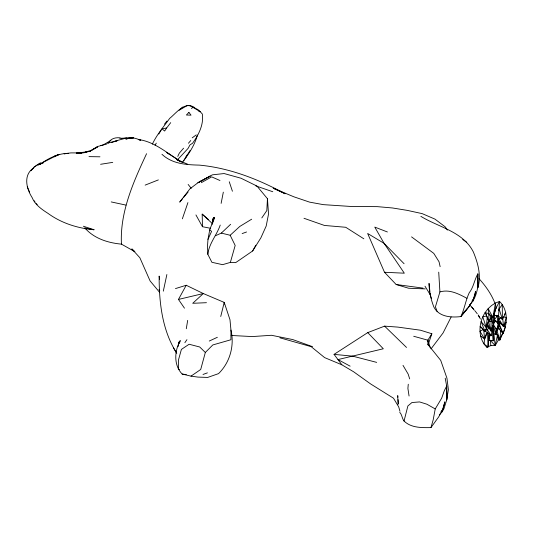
<?xml version="1.0" encoding="UTF-8"?>
<svg xmlns="http://www.w3.org/2000/svg" width="533" height="533" viewBox="0 0 533 533"><rect width="100%" height="100%" fill="white"/><g stroke="black" fill="none" stroke-linecap="round" stroke-linejoin="round"><path stroke-width="0.8" d="M175.464 288.593L186.217 285.262L203.32 293.55L224.226 302.418L229.983 319.747L230.949 330.08L230.922 339.748L212.794 344.951L205.332 352.466L200.714 369.469L191.021 376.138L182.173 374.053C173.505 365.085 174.451 350.827 180.234 340.554L179.581 342.886M489.087 333.451L488.055 346.976L486.802 347.196C477.528 338.142 478.447 322.765 485.177 312.498L488.788 313.69L492.892 317.415L495.463 303.024L495.95 308.167L493.984 315.256L493.671 327.022L491.013 316.995L488.788 313.69L488.161 308.654L491.633 305.456L495.463 303.024L499.514 301.445C508.202 309.76 507.529 323.364 503.085 333.651L497.935 327.628L499.188 325.716L498.981 321.259L500.54 322.718M213.593 219.156L213.653 217.537L212.174 224.413M482.478 328.348L480.133 326.403L485.083 331.706L487.229 325.157L491.026 330.973L491.08 317.781M496.05 328.068L495.797 334.178L493.358 325.077M493.758 322.145L494.364 319.973L493.984 315.256L498.755 316.355L502.426 319.613L502.486 318.241M489.067 334.311L488.768 340.107L493.225 340.8L493.538 329.041L491.946 328.668M179.021 343.492L179.108 341.846L178.109 346.623M182.319 198.969L179.708 202.107L189.908 188.842L197.923 182.772L212.387 174.837L224.14 173.551L241.036 178.242L256.979 186.07L267.453 198.709L266.813 210.595L261.81 217.93M213.613 220.429L214.479 217.317L209.736 229.816L207.99 239.364L207.497 246.086L207.83 254.301L211.887 262.289L222.581 264.668L230.363 262.409L235.673 262.636L252.629 250.983L260.857 237.878L266.2 226.019L268.532 214.019L267.453 198.709M427.739 341.686L427.846 340.187L431.857 333.751L420.484 330.213L397.845 327.102L384.593 326.136L367.737 332.619L334.064 354.365L341.86 364.792L353.632 371.787L370.682 383.98L393.514 398.218L398.711 406.919L399.957 411.263M484.624 337.829L484.064 344.051L488.055 346.976L487.562 332.286L491.253 335.717L493.018 325.137M408.278 384.233L407.898 388.417L409.064 396.012M487.229 325.157L487.329 327.389L485.083 331.706L481.086 321.539L486.236 327.562L487.329 316.582M500.72 330.68L499.781 340.087L496.043 333.058M186.284 328.741L187.683 320.373M493.998 325.59L496.943 330.034L498.868 318.807L501.08 317.641M146.575 153.704C133.357 182.013 119.792 212.241 121.444 244.134L134.889 251.703M445.202 378.17L446.681 386.052L444.335 390.642L441.664 398.191L435.228 408.931L433.182 419.857L430.957 427.606C421.69 427.713 411.136 428.012 404.041 421.03C401.955 418.438 402.095 414.721 399.77 412.342M221.122 203.379L223.327 192.146M163.311 291.158L166.876 274.522M486.802 347.196L490.846 345.617L495.164 345.597L497.529 334.951L496.636 333.631M207.83 254.301C209.023 243.414 216.784 235.186 220.236 225.079M404.041 421.03L407.878 405.973L411.942 402.535L419.571 401.929L426.926 404.227L435.228 408.931M220.735 316.509L224.226 302.418L224.366 304.017M469.773 304.663C474.836 300.012 476.729 292.943 477.914 286.454L477.868 273.829C474.33 279.878 473.657 287.194 469.24 292.757C465.642 300.405 464.49 308.893 460.898 316.569C451.118 317.781 438.759 316.895 433.822 306.915C430.911 299.393 429.118 291.504 429.038 283.376L429.891 291.491M413.708 336.263L427.846 340.187L427.859 344.331L440.724 360.388L446.927 378.124L448.4 389.616L446.721 399.91L443.902 408.844L442.11 411.836L444.848 401.982L442.11 411.836L439.339 414.861M490.3 334.597L488.768 340.107L493.225 340.8L492.032 329.481M492.146 327.948L492.552 326.496M498.695 310.479L499.135 308.9L502.253 304.59L502.426 319.613L505.73 312.711L504.371 314.49M230.363 262.409L235.173 245.453L230.169 235.26L221.342 233.094L215.412 235.766M480.579 335.937L484.637 339.015L487.442 329.834L488.841 327.842M438.726 272.156L439.912 291.931L435.428 306.835L437.187 311.672M487.475 323.658L491.026 330.973L492.918 325.063M486.636 315.969L482.791 316.842L486.236 327.562L488.141 321.739M496.943 330.034L499.088 323.484L502.106 324.184L503.545 326.562L506.177 322.238M497.935 327.628L495.797 334.178L495.297 331.646M491.706 315.942L488.974 321.985L485.177 312.498L488.161 308.654L492.892 317.415L495.95 308.167M428.499 343.732L431.857 333.751M182.353 218.823L187.922 202.6M500.907 336.803L499.781 340.087L497.849 335.683M197.403 135.076C194.692 145.362 188.642 154.057 182.399 162.478M503.525 331.799L505.224 327.109L502.626 324.67M486.236 327.562L489.321 319.867M484.637 339.015L483.644 329.321L479.96 331.26L484.637 339.015L487.562 332.286M207.99 239.364L211.588 231.375L209.736 229.816M503.185 332.552L499.781 340.087L496.903 330.293M177.782 156.402L179.268 153.211L183.592 148.194M451.151 316.968L443.076 332.938L431.037 348.895M494.884 310.186L499.514 301.445L498.062 323.438L494.364 319.973L497.162 315.989L498.422 315.776L493.984 315.256M490.846 345.617L490.36 340.474L495.164 345.597L499.148 338.708M152.331 144.203C156.762 134.742 163.684 126.674 169.687 118.386C176.596 112.783 185.051 100.684 194.831 107.706M184.471 308.187L178.468 299.426L186.217 285.262M442.89 409.211L438.712 416.839L430.957 427.606M501.133 336.15L503.125 332.525M252.629 250.983L255.807 245.227M469.453 306.209L460.898 316.569C466.795 308.76 474.45 301.671 475.589 291.351L472.851 301.205L473.511 299.026L472.045 300.972M108.625 143.064C110.378 138.447 115.794 137.254 120.211 137.874M158.807 134.036L161.179 130.079M183.752 160.553L187.423 154.57M155.036 145.136L156.302 143.137M185.724 157.388L190.121 150.466M464.716 311.179L463.923 312.405L467.368 308.514M166.636 127.993L164.67 131.031L161.992 128.833L166.636 127.993L170.72 122.643M184.864 342.692L186.936 339.668M493.625 323.658L495.957 320.34M440.924 411.862L442.397 409.877M164.484 124.156L166.962 121.051M183.365 197.71L188.076 192.06M188.442 143.25L190.747 140.525M40.548 162.745L34.099 167.129L30.854 170.733L33.326 168.162C23.059 175.23 26.47 188.782 32.1 197.536C35.025 204.692 41.574 209.282 47.87 213.293C61.362 223.147 77.478 228.257 94.008 229.75L83.375 226.232M191.507 108.592L192.793 107.233L200.188 111.683L202.34 114.022C203.906 124.549 198.609 134.902 192.553 143.25L189.981 144.909L188.116 148.354L177.562 159.753M221.342 233.094L230.616 224.3M230.169 235.26L239.81 226.438L251.663 219.203M179.708 109.811L182.906 106.993M40.075 164.224C48.37 158.388 57.87 153.424 68.251 153.331M192.22 137.834L196.264 134.896M34.099 167.129L38.429 164.077M90.297 151.172L97.179 146.635L106.8 143.997M179.108 110.231L187.316 105.481L190.008 105.787L192.793 107.233M92.316 150L97.686 146.868L90.857 150.453L85.52 152.065M201.287 182.686L211.674 176.863L219.969 180.507M54.273 156.822L59.463 154.317L54.433 156.296L57.664 154.943L38.043 164.983L43.26 162.938M110.884 140.499L103.242 144.876L100.777 145.609L101.39 145.409M209.262 341.047L217.357 337.289M180.001 161.019C166.636 152.864 154.41 141.618 138.294 139.493L140.745 140.326C136.255 138.4 130.778 136.368 126.241 139.36L125.195 138.333L107.38 143.27M145.156 185.118L158.361 179.907M242.149 233.581L246.552 231.988M203.006 374.459L207.404 372.867M111.437 142.611L117.62 140.539M115.008 141.458L117.213 140.732M496.676 329.541L499.528 328.734M178.468 299.426L203.32 293.55L192.726 303.297L206.458 302.691M439.912 291.931C449.419 289.039 458.7 293.896 466.888 298.3M85.487 152.165L90.57 151.252L76.339 153.231L86.712 152.465L80.263 152.951M119.792 138.294L133.483 137.88L129.959 138.114M100.584 164.291L112.729 162.372M121.81 138.587L126.661 138.027M68.337 153.324L64.08 153.81L70.842 152.898L81.676 152.898L76.286 153.257M125.195 138.333L129.226 138.014M88.998 156.629L99.964 156.802M425.247 288.893L408.638 288.24L396.159 284.515L384.506 272.27L367.65 233.481L384.073 243.334L404.094 263.728M384.506 272.27L404.32 273.189L384.073 243.334L374.772 227.098L387.411 231.975M334.064 354.365L352.719 356.164L376.678 362.38M396.159 284.515L423.015 288.113M503.312 316.968L506.35 317.382L503.545 326.562L498.981 321.259M485.923 329.634L487.442 329.834L491.253 335.717L490.413 334.491M182.173 374.053L186.284 374.619M191.021 376.138L197.95 377.098L207.697 377.424L218.543 373.633C229.963 362.507 234.633 345.644 230.949 330.08M121.444 244.134C107.853 242.881 93.908 238.484 84.774 227.858M94.008 229.75L85.027 228.077L86.632 229.496M195.931 214.939L202.487 226.712L210.488 228.284M111.224 201.927L125.948 205.098M489.134 321.186L491.393 321.712M231.169 335.464L252.276 336.576L271.477 335.277L292.737 339.568L312.545 346.677M279.845 337.782L311.152 346.657L324.637 357.616L341.86 364.792M493.285 325.896L493.918 333.751L497.529 334.951M255.9 185.93L272.789 191.74M303.99 218.283L324.444 225.452L345.724 227.278L363.839 238.797M195.098 108.226L197.976 109.618L200.188 111.683M179.488 369.489L178.382 369.043L178.402 360.215L181.4 349.415L189.108 344.251L199.702 346.99L205.332 352.466M273.202 188.189L293.93 196.824L309.566 202.127L323.351 204.645L350.847 206.464L377.357 206.644L392.488 207.97L407.199 210.362L422.169 213.626L434.941 219.11L445.175 226.838L447.427 230.096M187.709 164.231L176.65 159.567L181.013 161.939M273.955 188.595L285.128 193.779C258.505 179.261 229.763 167.982 199.362 165.117C186.137 164.804 172.159 163.904 161.959 154.29M420.87 216.351C438.826 227.391 463.09 231.562 473.371 251.996C477.981 263.282 481.492 275.708 477.874 287.8L477.868 273.829M350.128 366.158L337.962 359.582L383.314 348.775L367.737 332.619M180.7 161.466L182.106 162.265M180.014 161.026L166.316 152.285L169.541 154.377M462.677 239.444L466.735 242.315M411.556 236.879L433.769 253.368L439.039 261.783L440.138 266.673M198.609 110.891L199.802 111.817M202.487 226.712L202.174 214.119L208.41 219.523M202.174 214.119L212.367 223.594M36.204 203.639L37.223 204.559M134.283 251.15L131.858 248.924L139.846 257.725L150.099 280.944L159.56 292.284M384.593 326.136L406.526 347.456M479.067 278.699C485.61 285.948 491.419 294.063 494.904 303.244M469.733 304.823L473.417 308.967M474.89 310.746L477.228 313.724M471.825 307.181L474.263 310.139M188.136 184.445L191.214 188.289M34.172 200.768L34.985 201.92M478.141 314.916L479.807 317.302M496.796 321.579L498.062 323.438L497.162 315.989M485.177 312.498L486.516 314.477M478.594 316.062L480.473 319.02M159.6 279.259L159.147 276.094C159.061 302.504 162.192 330.56 176.783 353.259M425.001 286.221L430.231 294.736L431.523 298.6M173.458 347.876L176.49 352.799M484.004 329.92L485.083 331.706M498.868 318.807L503.545 326.562L502.719 318.487M403.008 365.365L408.171 374.119L409.684 378.89M158.974 289.392L159.767 290.798M499.188 325.716L503.085 333.651L499.088 323.484M427.859 344.331L428.539 345.737M27.25 186.683L29.615 192.2M229.257 181.766L232.421 191.247M427.846 340.187L430.391 348.049M499.135 308.9L502.426 319.613M488.581 321.779L491.026 330.973M488.188 318.894L488.974 321.985L488.788 313.69M492.639 316.149L492.892 317.415M493.411 325.67L493.671 327.022L492.565 316.509M212.987 222.028L212.527 218.83L212.72 222.981M497.615 335.67L498.148 339.994M493.918 333.751L495.164 345.597M430.064 293.11L430.231 294.736M397.871 397.225L397.731 395.606L398.051 404.48M398.084 399.65L398.431 403.688M446.92 397.971L446.721 399.91L446.681 386.052L446.92 397.971M188.929 112.43L186.403 115.001L191.021 115.168L188.929 112.43M201.161 180.914L197.923 182.772L210.189 176.117L201.161 180.914"/></g></svg>
